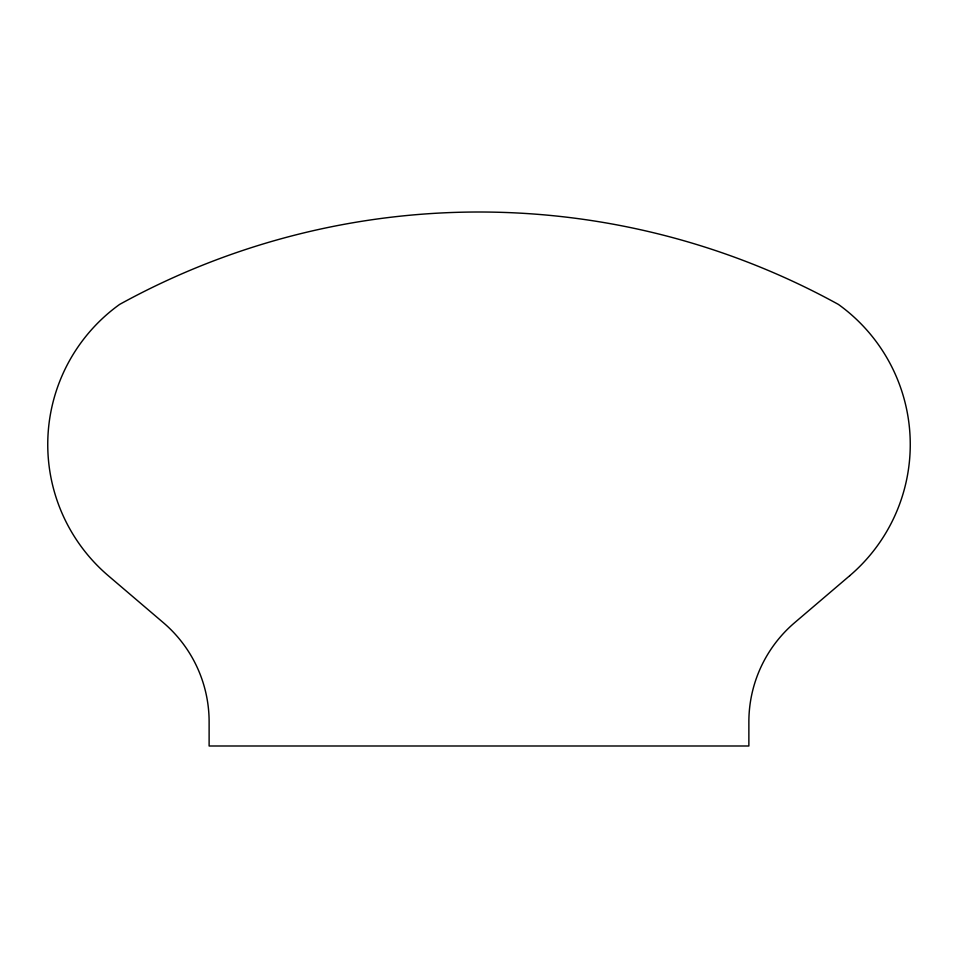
<?xml version="1.0" encoding="UTF-8"?>
<svg xmlns="http://www.w3.org/2000/svg" width="958" height="958" viewBox="0 0 958 958"><rect width="100%" height="100%" fill="white"/><g stroke="black" fill="none" stroke-linecap="round" stroke-linejoin="round"><path stroke-width="1.44" d="M849.722 575.71L794.613 622.712A130.336 130.336 0 0 0 748.869 721.865L748.869 745.995L209.119 745.995L209.119 721.865A130.336 130.336 0 0 0 163.387 622.712L108.278 575.71A172.476 172.476 0 0 1 119.594 304.428A745.073 745.073 0 0 1 838.418 304.428A172.476 172.476 0 0 1 849.722 575.71"/></g></svg>
